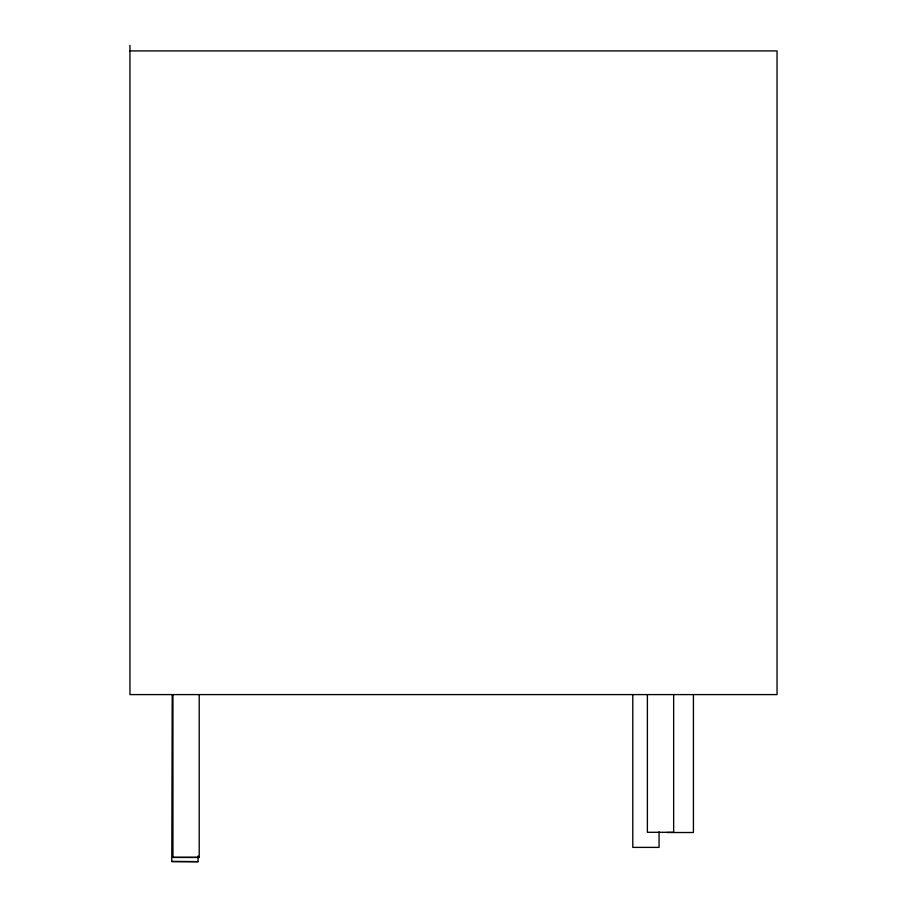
<?xml version="1.0" encoding="UTF-8"?>
<svg xmlns="http://www.w3.org/2000/svg" width="907" height="907" viewBox="0 0 907 907"><rect width="100%" height="100%" fill="white"/><g stroke="black" fill="none" stroke-linecap="round" stroke-linejoin="round"><path stroke-width="1.36" d="M199.211 694.728L199.211 857.398L172.942 857.398L172.942 694.728M632.791 694.592L632.791 847.387L659.06 847.387L659.06 831.821M647.383 694.592L647.383 832.297L673.652 832.297L673.652 694.592M693.424 694.592L693.424 832.513L667.155 832.513M198.077 855.993L198.066 861.65L171.797 861.514L172.217 694.592M129.95 50.905L777.05 50.905L777.05 694.592L129.95 694.592L129.95 45.35M171.797 861.514L198.066 861.65M199.211 857.398L172.942 857.398"/></g></svg>
